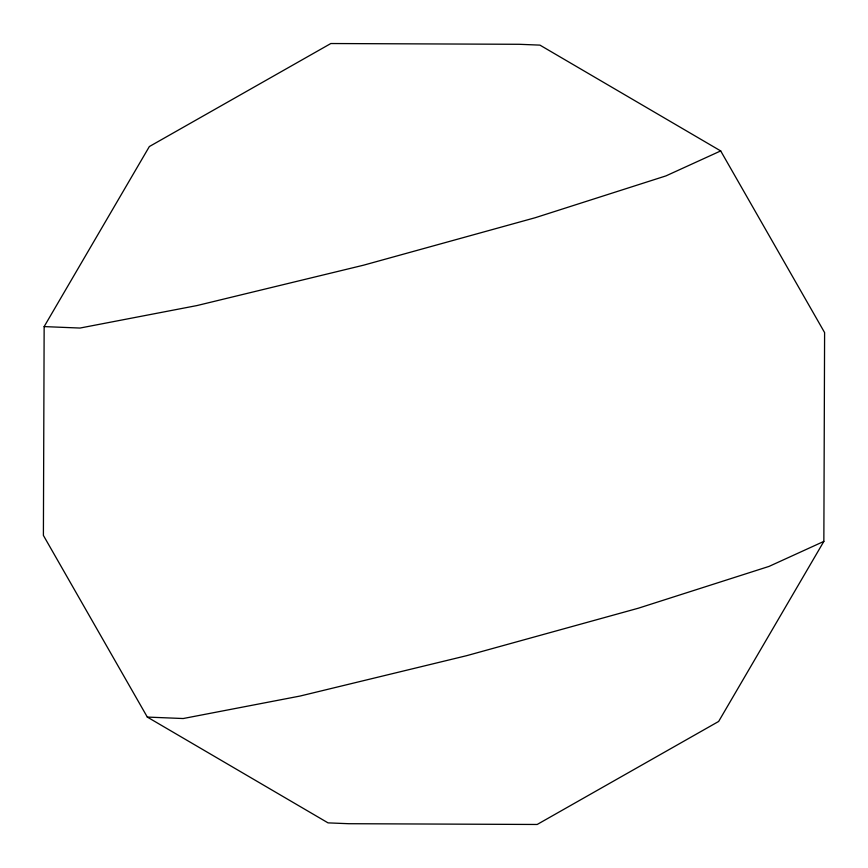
<?xml version="1.0" encoding="UTF-8"?>
<svg xmlns="http://www.w3.org/2000/svg" width="868" height="868" viewBox="0 0 868 868"><rect width="100%" height="100%" fill="white"/><g stroke="black" fill="none" stroke-linecap="round" stroke-linejoin="round"><path stroke-width="1.3" d="M44.149 326.596L43.4 535.426L147.31 717.076L328.05 822.875L348.752 823.71L537.173 824.47L718.65 721.449L823.851 541.404L824.6 332.574L720.69 150.923L539.95 45.125L519.248 44.29L330.827 43.53L149.35 146.551L44.149 326.596L80.008 328.05L196.895 305.579L363.486 265.207L535.165 217.738L665.908 175.911L720.69 150.923M823.851 541.404L769.07 566.392L638.327 608.218L466.659 655.676L300.057 696.049L183.17 718.53L147.31 717.076"/></g></svg>
